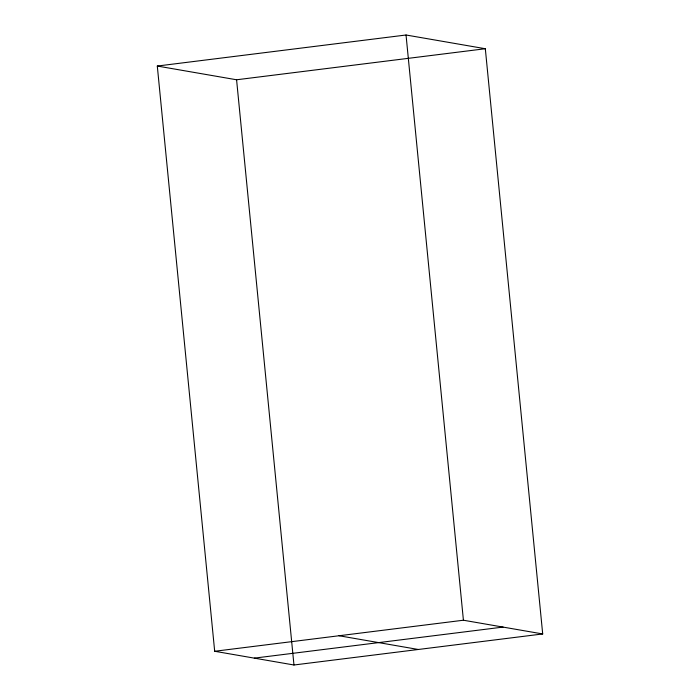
<?xml version="1.0" encoding="UTF-8"?>
<svg xmlns="http://www.w3.org/2000/svg" width="700" height="700" viewBox="0 0 700 700"><rect width="100%" height="100%" fill="white"/><g stroke="black" fill="none" stroke-linecap="round" stroke-linejoin="round"><path stroke-width="1.05" d="M157.299 66.045L406.035 35L485.319 48.729L542.701 633.955L293.965 665L214.681 651.271L157.299 66.045L236.582 79.774L485.319 48.729M214.681 651.271L463.418 620.226L542.701 633.955M254.328 658.131L503.055 627.086M339.045 635.749L418.329 649.477M406.035 35L463.418 620.226M236.582 79.774L293.965 665"/></g></svg>
